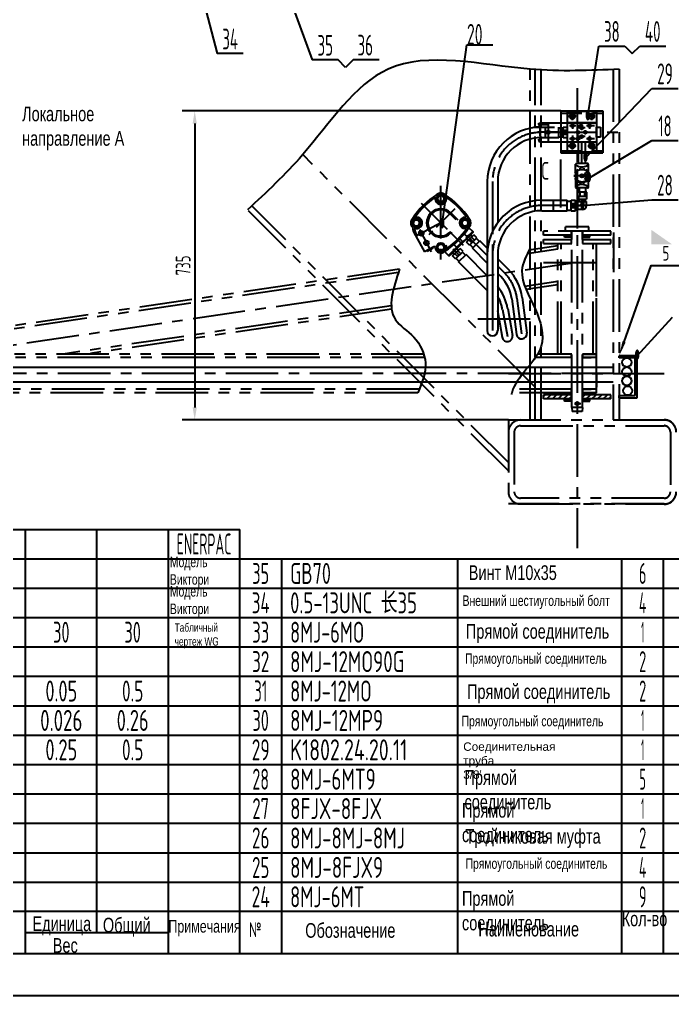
# Model space of a CAD drawing. Header units: millimetres. Extents: x 0 to 5940, y -62 to 4200.
# Drawn here: x 1715 to 3271, y 0 to 2324 of the extents above; entities that cross this region are included whole.
import ezdxf
from ezdxf.enums import TextEntityAlignment as Align

# ---------------------------------------------------------------- set-up
doc = ezdxf.new("R2010")
doc.units = ezdxf.units.MM
doc.header["$LTSCALE"] = 100
for name, pattern in [('F', [0.75, 0.5, -0.25]), ('G', [2, 1.25, -0.25, 0.25, -0.25]), ('K', [2.5, 1.25, -0.25, 0.25, -0.25, 0.25, -0.25])]:
    doc.linetypes.add(name, pattern=pattern)
for name, color, linetype in [('01', 7, 'Continuous'), ('02', 1, 'Continuous'), ('02C', 3, 'Continuous'), ('04', 2, 'F'), ('05', 4, 'G'), ('07', 6, 'K'), ('08', 1, 'Continuous'), ('11', 3, 'Continuous'), ('13', 3, 'Continuous'), ('THICK', 7, 'Continuous')]:
    doc.layers.add(name, color=color, linetype=linetype)
doc.styles.get("Standard").update_dxf_attribs({"font": 'isocp', "width": 0.707, "bigfont": 'intecad.shx'})

msp = doc.modelspace()

# ---------------------------------------------------------------- hatches: boundary and pattern name
at = {"layer": '02C'}
h = msp.add_hatch(color=7, dxfattribs=at)
h.paths.add_polyline_path([(3063.9, 1951.9), (3066.2, 1951.9, 0.173799), (3063.7, 1959.4), (3061.8, 1956, -0.114672)])
h.paths.add_polyline_path([(3066.2, 1951.9), (3063.9, 1951.9, -0.228828), (3062, 1943.2, 0.214365)])

# ---------------------------------------------------------------- linework, layer by layer
at = {"color": 7}
for p, q in [((3005.3, 2106.3), (3005.3, 2006.3)), ((3020.3, 2105.5), (3020.3, 2009.3)), ((3090.3, 2105.5), (3090.3, 2009.3)), ((3105.3, 2106.3), (3105.3, 2006.3)), ((2955.8, 2078.2), (2955.8, 2032.7)), ((2955.8, 2078.2), (3020.4, 2078.2)), ((3020.4, 2078.5), (3072.4, 2078.5)), ((3020.4, 2078), (3090.3, 2078)), ((3072.4, 2078.5), (3090.3, 2078.5)), ((3090.3, 2067.8), (3099.3, 2067.8)), ((3090.3, 2044.1), (3090.3, 2067.8)), ((3099.3, 2067.8), (3099.3, 2044.1)), ((2955.8, 2032.7), (3020.4, 2032.7)), ((3020.4, 2033), (3090.3, 2033)), ((3020.4, 2032.5), (3072.4, 2032.5)), ((3072.4, 2032.5), (3090.3, 2032.5)), ((3099.3, 2044.1), (3090.3, 2044.1)), ((2741, 1861.5), (2754.8, 1847.7)), ((2742.9, 1863.5), (2759.7, 1846.7)), ((2741, 1817.7), (2743.8, 1818.3)), ((2742.9, 1815.7), (2745.8, 1816.3)), ((2774.7, 1813.6), (2782, 1806.3)), ((2785.4, 1828.9), (2795.1, 1819.3)), ((2795.1, 1819.3), (2795.1, 1816.5)), ((2659.9, 1808.2), (2680, 1770.5)), ((2764.5, 1801.9), (2771.1, 1795.3)), ((2702.5, 1782.5), (2680, 1770.5)), ((2686.7, 1771.8), (2685.7, 1773.5)), ((2700.6, 1779.2), (2686.7, 1771.8)), ((2700.6, 1779.2), (2699.6, 1780.9)), ((2728, 1771.4), (2737.6, 1761.8)), ((2750.1, 1788.1), (2757, 1781.3)), ((2757, 1781.3), (2759.9, 1781.3)), ((2737.6, 1761.8), (2740.4, 1761.8))]:
    msp.add_line(p, q, dxfattribs=at)
at = {"color": 7, "ltscale": 0.5}
for p, q in [((2795.1, 1816.5), (2740.4, 1761.8)), ((2795.1, 1819.3), (2782, 1806.3)), ((2771.1, 1795.3), (2737.6, 1761.8))]:
    msp.add_line(p, q, dxfattribs=at)
at = {"color": 7}
for points in [[(2713, 1903.5), (2721.3, 1905.7), (2727.3, 1899.7), (2725.1, 1891.5), (2716.9, 1889.3), (2710.8, 1895.3)], [(2655.1, 1845.6), (2652.9, 1837.4), (2658.9, 1831.4), (2667.2, 1833.6), (2669.4, 1841.8), (2663.4, 1847.8)], [(2783, 1833.6), (2785.2, 1841.8), (2779.2, 1847.8), (2770.9, 1845.6), (2768.7, 1837.4), (2774.8, 1831.4)], [(2725.1, 1775.7), (2716.9, 1773.4), (2710.8, 1779.5), (2713, 1787.7), (2721.3, 1789.9), (2727.3, 1783.9)]]:
    msp.add_lwpolyline(points, close=True, dxfattribs=at)
for centre, radius in [((3032.3, 2093.5), 3.43), ((3078.3, 2093.5), 3.43), ((3033.1, 2071), 3.5), ((3033.1, 2071), 2.73), ((3052.8, 2071), 2.73), ((3073.6, 2071), 3.5), ((3073.6, 2071), 2.73), ((3032.3, 2023.5), 3.43), ((3033.1, 2040), 3.5), ((3033.1, 2040), 2.73), ((3045.8, 2040), 2.73), ((3073.6, 2040), 3.5), ((3073.6, 2040), 2.73), ((3078.3, 2023.5), 3.43), ((2719.1, 1897.5), 10.6), ((2719.1, 1897.5), 7.39), ((2661.1, 1839.6), 10.6), ((2661.1, 1839.6), 7.39), ((2777, 1839.6), 10.6), ((2777, 1839.6), 7.39), ((2672.6, 1814.9), 5.71), ((2672.6, 1814.9), 2.23), ((2684.8, 1792), 5.71), ((2684.8, 1792), 2.23), ((2719.1, 1781.7), 10.6), ((2719.1, 1781.7), 7.39)]:
    msp.add_circle(centre, radius, dxfattribs=at)
for centre, radius, start, end in [((2816, 1742.6), 196.1, 122.9441, 147.0559), ((2719.1, 1897.5), 13.6, 45, 135), ((2622.1, 1742.6), 196.1, 32.9441, 57.0559), ((2816, 1742.6), 193.1, 124.7722, 145.2278), ((2719.1, 1897.5), 13.6, 164.301, 15.699), ((2622.1, 1742.6), 193.1, 34.7722, 55.2278), ((2719.1, 1839.6), 33.8, 45, 315), ((2719.1, 1839.6), 31, 45, 315), ((2661.1, 1839.6), 13.6, 135, 225.0989), ((2661.1, 1839.6), 13.6, 242.5967, 105.699), ((2777, 1839.6), 13.6, 74.301, 285.699), ((2777, 1839.6), 13.6, 315, 45), ((2694.9, 1834.2), 43.5, 185.5781, 216.686), ((2694.9, 1834.2), 40.5, 189.4818, 216.686), ((2622.1, 1936.6), 196.1, 302.9441, 327.0559), ((2622.1, 1936.6), 193.1, 304.7722, 325.2278), ((2766.6, 1810.7), 16, 286.0723, 343.9277), ((2703.5, 1780.7), 2, 3.5878, 118), ((2719.1, 1781.7), 13.6, 183.5878, 21.0765)]:
    msp.add_arc(centre, radius, start, end, dxfattribs=at)
at = {"layer": '01', "color": 7}
for p, q in [((3005.3, 2106.3), (3105.3, 2106.3)), ((3020.3, 2105.5), (3090.3, 2105.5)), ((3032.3, 2096.9), (3029.3, 2095.2)), ((3029.3, 2095.2), (3029.3, 2091.7)), ((3029.3, 2091.7), (3032.3, 2090)), ((3035.2, 2095.2), (3032.3, 2096.9)), ((3032.3, 2090), (3035.2, 2091.7)), ((3035.2, 2091.7), (3035.2, 2095.2)), ((3078.3, 2096.9), (3075.3, 2095.2)), ((3075.3, 2095.2), (3075.3, 2091.7)), ((3075.3, 2091.7), (3078.3, 2090)), ((3081.2, 2095.2), (3078.3, 2096.9)), ((3078.3, 2090), (3081.2, 2091.7)), ((3081.2, 2091.7), (3081.2, 2095.2)), ((2952.8, 2074.4), (2952.8, 2077.2)), ((2952.8, 2077.2), (2955.8, 2077.2)), ((2952.8, 2074.4), (2952.8, 2071.7)), ((2952.8, 2071.7), (2955.8, 2071.7)), ((2952.8, 2036.6), (2952.8, 2039.3)), ((2952.8, 2039.3), (2955.8, 2039.3)), ((2952.8, 2036.6), (2952.8, 2033.8)), ((2952.8, 2033.8), (2955.8, 2033.8)), ((3032.3, 2026.9), (3029.3, 2025.2)), ((3029.3, 2025.2), (3029.3, 2021.7)), ((3035.2, 2025.2), (3032.3, 2026.9)), ((3035.2, 2021.7), (3035.2, 2025.2)), ((3078.3, 2026.9), (3075.3, 2025.2)), ((3075.3, 2025.2), (3075.3, 2021.7)), ((3081.2, 2025.2), (3078.3, 2026.9)), ((3081.2, 2021.7), (3081.2, 2025.2)), ((3005.3, 2006.3), (3105.3, 2006.3)), ((3020.3, 2009.3), (3090.3, 2009.3)), ((3029.3, 2021.7), (3032.3, 2020)), ((3032.3, 2020), (3035.2, 2021.7)), ((3075.3, 2021.7), (3078.3, 2020)), ((3078.3, 2020), (3081.2, 2021.7)), ((3040.3, 1960.7), (3040.3, 1979.6)), ((3068.8, 1981.1), (3041.8, 1981.1)), ((3070.3, 1979.6), (3070.3, 1960.7)), ((3038, 1949.8), (3038, 1954)), ((3038, 1954), (3040.5, 1954)), ((3038.8, 1957.6), (3040.7, 1961.3)), ((3041.1, 1956.5), (3038.8, 1957.6)), ((3040.7, 1961.3), (3042.9, 1960.2)), ((3042.9, 1964.2), (3046.2, 1966.8)), ((3044.5, 1962.2), (3042.9, 1964.2)), ((3046.2, 1966.8), (3047.8, 1964.8)), ((3049.5, 1968.3), (3053.6, 1969.3)), ((3050.1, 1965.8), (3049.5, 1968.3)), ((3053.6, 1969.3), (3054.2, 1966.8)), ((3056.7, 1966.7), (3057.2, 1969.2)), ((3057.2, 1969.2), (3061.3, 1968.3)), ((3061.3, 1968.3), (3060.8, 1965.8)), ((3063.7, 1959.4), (3061.8, 1956)), ((3063, 1964.7), (3064.6, 1966.7)), ((3064.6, 1966.7), (3067.9, 1964.1)), ((3067.9, 1964.1), (3066.3, 1962.1)), ((3067.8, 1960.1), (3070.1, 1961.2)), ((3071.9, 1957.4), (3069.6, 1956.3)), ((3070.1, 1961.2), (3071.9, 1957.4)), ((3070.1, 1953.9), (3072.7, 1953.9)), ((3072.7, 1953.9), (3072.7, 1949.7)), ((2829.7, 1938), (2829.7, 1583.1)), ((2854.7, 1938), (2854.7, 1840.2)), ((3040.5, 1949.8), (3038, 1949.8)), ((3038.8, 1946.3), (3041.1, 1947.4)), ((3040.6, 1942.5), (3038.8, 1946.3)), ((3040.3, 1943), (3040.3, 1924.4)), ((3042.9, 1943.6), (3040.6, 1942.5)), ((3042.8, 1939.7), (3044.4, 1941.6)), ((3046.1, 1937), (3042.8, 1939.7)), ((3047.7, 1939), (3046.1, 1937)), ((3049.4, 1935.4), (3049.9, 1937.9)), ((3053.5, 1934.5), (3049.4, 1935.4)), ((3054, 1937), (3053.5, 1934.5)), ((3057.1, 1934.5), (3056.5, 1936.9)), ((3061.2, 1935.4), (3057.1, 1934.5)), ((3060.6, 1937.9), (3061.2, 1935.4)), ((3064.5, 1936.9), (3062.9, 1938.9)), ((3067.7, 1939.6), (3064.5, 1936.9)), ((3066.2, 1941.6), (3067.7, 1939.6)), ((3070, 1942.4), (3067.7, 1943.5)), ((3069.6, 1947.3), (3071.8, 1946.2)), ((3071.8, 1946.2), (3070, 1942.4)), ((3072.7, 1949.7), (3070.1, 1949.7)), ((3070.3, 1943), (3070.3, 1924.4)), ((3068.8, 1922.9), (3041.8, 1922.9)), ((3048.6, 1922.9), (3048.6, 1912.9)), ((3063.5, 1922.9), (3063.5, 1912.9)), ((2959.7, 1893.6), (3019.9, 1893.6)), ((2987.9, 1868.6), (2987.9, 1893.6)), ((3019.9, 1891.8), (3029.9, 1891.8)), ((3029.9, 1893.6), (3039.9, 1893.6)), ((3029.9, 1885.8), (3039.9, 1885.8)), ((3045.4, 1888.1), (3039.9, 1888.1)), ((3045.4, 1888.1), (3039.9, 1888.1)), ((3045.4, 1871.4), (3045.4, 1890.7)), ((3045.4, 1890.7), (3066, 1890.7)), ((3047.3, 1902.9), (3047.3, 1896.3)), ((3047.3, 1896.3), (3066, 1896.3)), ((3049.6, 1890.7), (3049.6, 1896.3)), ((3063.2, 1890.7), (3063.2, 1896.3)), ((3066, 1902.9), (3066, 1896.3)), ((3066, 1881.1), (3066, 1890.7)), ((2959.7, 1868.6), (3019.9, 1868.6)), ((3019.9, 1870.4), (3029.9, 1870.4)), ((3029.9, 1876.4), (3039.9, 1876.4)), ((3029.9, 1868.6), (3039.9, 1868.6)), ((3045.4, 1874.1), (3039.9, 1874.1)), ((3045.4, 1874.1), (3039.9, 1874.1)), ((3056.4, 1871.4), (3045.4, 1871.4)), ((2778.2, 1799.6), (2791.8, 1813.2)), ((2780, 1801.4), (2783.9, 1797.5)), ((2780, 1801.4), (2783.9, 1797.5)), ((2787.1, 1786.6), (2780, 1793.6)), ((2792.6, 1792.1), (2785.5, 1799.2)), ((2789.9, 1811.3), (2793.8, 1807.4)), ((2789.9, 1811.3), (2793.8, 1807.4)), ((2799.3, 1798.7), (2792.2, 1805.8)), ((2804.8, 1804.3), (2797.7, 1811.3)), ((2810.6, 1795.9), (2803.5, 1803)), ((2829.7, 1779.4), (2811.8, 1797.2)), ((2747.3, 1768.7), (2751.2, 1764.8)), ((2747.3, 1768.7), (2751.2, 1764.8)), ((2759.9, 1759.4), (2752.8, 1766.4)), ((2757.2, 1778.6), (2761.1, 1774.7)), ((2757.2, 1778.6), (2761.1, 1774.7)), ((2766.5, 1766), (2759.5, 1773.1)), ((2772.1, 1771.5), (2765, 1778.6)), ((2777.9, 1763.2), (2770.8, 1770.3)), ((2795.4, 1780.8), (2788.4, 1787.9)), ((2829.7, 1744), (2794.2, 1779.5)), ((2754.4, 1753.9), (2747.3, 1760.9)), ((2762.7, 1748.1), (2755.7, 1755.1)), ((2828.1, 1680.1), (2761.5, 1746.8)), ((2829.7, 1713.9), (2779.1, 1764.5)), ((2829.7, 1763.6), (2829.7, 1583.1)), ((2854.7, 1763.6), (2854.7, 1583.1)), ((2879.5, 1729.6), (2854.7, 1754.4)), ((2861.8, 1711.9), (2854.7, 1719)), ((3187, 1523.5), (3144, 1523.5)), ((3144, 1518.5), (3144, 1523.5)), ((3182, 1518.5), (3144, 1518.5)), ((3182, 1428.5), (3182, 1518.5)), ((3187, 1423.5), (3187, 1523.5)), ((576.9, 1496), (3130, 1496)), ((582.2, 1461.6), (3130, 1461.6)), ((3144, 1428.5), (3182, 1428.5)), ((3144, 1423.5), (3144, 1428.5)), ((3144, 1423.5), (3187, 1423.5)), ((1450, 1110), (1730, 1110)), ((1730, 1040), (1730, 1110)), ((1730, 1110), (1900, 1110)), ((1900, 1040), (1900, 1110)), ((1900, 1110), (2070, 1110)), ((2070, 1040), (2070, 1110)), ((2070, 1110), (2240, 1110)), ((2240, 1040), (2240, 1110)), ((1730, 970), (1730, 1040)), ((1900, 970), (1900, 1040)), ((2070, 970), (2070, 1040)), ((2240, 970), (2240, 1040)), ((2240, 970), (2240, 1040)), ((2240, 1040), (2340, 1040)), ((2340, 970), (2340, 1040)), ((2340, 1040), (2760, 1040)), ((2760, 970), (2760, 1040)), ((2760, 1040), (3150, 1040)), ((3150, 970), (3150, 1040)), ((3150, 1040), (3250, 1040)), ((3250, 970), (3250, 1040)), ((3250, 1040), (3530, 1040)), ((1730, 900), (1730, 970)), ((1900, 900), (1900, 970)), ((2070, 900), (2070, 970)), ((2240, 900), (2240, 970)), ((2240, 900), (2240, 970)), ((2340, 900), (2340, 970)), ((2760, 900), (2760, 970)), ((3150, 900), (3150, 970)), ((3250, 900), (3250, 970)), ((1730, 830), (1730, 900)), ((1900, 830), (1900, 900)), ((2070, 830), (2070, 900)), ((2240, 830), (2240, 900)), ((2240, 830), (2240, 900)), ((2340, 830), (2340, 900)), ((2760, 830), (2760, 900)), ((3150, 830), (3150, 900)), ((3250, 830), (3250, 900)), ((1730, 760), (1730, 830)), ((1900, 760), (1900, 830)), ((2070, 760), (2070, 830)), ((2240, 760), (2240, 830)), ((2240, 760), (2240, 830)), ((2340, 760), (2340, 830)), ((2760, 760), (2760, 830)), ((3150, 760), (3150, 830)), ((3250, 760), (3250, 830)), ((1730, 690), (1730, 760)), ((1900, 690), (1900, 760)), ((2070, 690), (2070, 760)), ((2240, 690), (2240, 760)), ((2240, 690), (2240, 760)), ((2340, 690), (2340, 760)), ((2760, 690), (2760, 760)), ((3150, 690), (3150, 760)), ((3250, 690), (3250, 760)), ((1730, 620), (1730, 690)), ((1900, 620), (1900, 690)), ((2070, 620), (2070, 690)), ((2240, 620), (2240, 690)), ((2240, 620), (2240, 690)), ((2340, 620), (2340, 690)), ((2760, 620), (2760, 690)), ((3150, 620), (3150, 690)), ((3250, 620), (3250, 690)), ((1730, 550), (1730, 620)), ((1900, 550), (1900, 620)), ((2070, 550), (2070, 620)), ((2240, 550), (2240, 620)), ((2240, 550), (2240, 620)), ((2340, 550), (2340, 620)), ((2760, 550), (2760, 620)), ((3150, 550), (3150, 620)), ((3250, 550), (3250, 620)), ((1730, 480), (1730, 550)), ((1900, 480), (1900, 550)), ((2070, 480), (2070, 550)), ((2240, 480), (2240, 550)), ((2240, 480), (2240, 550)), ((2340, 480), (2340, 550)), ((2760, 480), (2760, 550)), ((3150, 480), (3150, 550)), ((3250, 480), (3250, 550)), ((1730, 410), (1730, 480)), ((1900, 410), (1900, 480)), ((2070, 410), (2070, 480)), ((2240, 410), (2240, 480)), ((2240, 410), (2240, 480)), ((2340, 410), (2340, 480)), ((2760, 410), (2760, 480)), ((3150, 410), (3150, 480)), ((3250, 410), (3250, 480)), ((1730, 340), (1730, 410)), ((1900, 340), (1900, 410)), ((2070, 340), (2070, 410)), ((2240, 340), (2240, 410)), ((2240, 340), (2240, 410)), ((2340, 340), (2340, 410)), ((2760, 340), (2760, 410)), ((3150, 340), (3150, 410)), ((3250, 340), (3250, 410)), ((1730, 270), (1730, 340)), ((1900, 270), (1900, 340)), ((2070, 270), (2070, 340)), ((2240, 270), (2240, 340)), ((2240, 270), (2240, 340)), ((2340, 270), (2340, 340)), ((2760, 270), (2760, 340)), ((3150, 270), (3150, 340)), ((3250, 270), (3250, 340)), ((1730, 200), (1730, 270)), ((1900, 200), (1900, 270)), ((2070, 200), (2070, 270)), ((2240, 200), (2240, 270)), ((2240, 200), (2240, 270)), ((2340, 200), (2340, 270)), ((2760, 200), (2760, 270)), ((3150, 200), (3150, 270)), ((3250, 200), (3250, 270)), ((1730, 100), (1730, 200)), ((1900, 150), (1900, 200)), ((2070, 100), (2070, 200)), ((2240, 100), (2240, 200)), ((2240, 100), (2240, 200)), ((2340, 100), (2340, 200)), ((2760, 100), (2760, 200)), ((3150, 100), (3150, 200)), ((3250, 100), (3250, 200))]:
    msp.add_line(p, q, dxfattribs=at)
at = {"layer": '01', "color": 7, "linetype": 'Continuous'}
for p, q in [((2955.8, 2047.1), (2955.8, 2072.1)), ((3046.8, 1981.1), (3046.8, 2032.5)), ((3063.8, 1981.1), (3063.8, 2032.5)), ((3045.4, 1902.9), (3045.4, 1912.9)), ((3067.3, 1912.9), (3045.4, 1912.9)), ((3050.9, 1902.9), (3050.9, 1912.9)), ((3061.9, 1902.9), (3061.9, 1912.9)), ((3067.3, 1902.9), (3067.3, 1912.9)), ((3019.9, 1868.6), (3019.9, 1893.6)), ((3029.9, 1868.6), (3029.9, 1893.6)), ((3039.9, 1868.6), (3039.9, 1893.6)), ((3067.3, 1902.9), (3045.4, 1902.9)), ((2780, 1793.6), (2797.7, 1811.3)), ((2787.1, 1786.6), (2804.8, 1804.3)), ((2794.2, 1779.5), (2811.8, 1797.2)), ((2747.3, 1760.9), (2765, 1778.6)), ((2754.4, 1753.9), (2772.1, 1771.5)), ((2761.5, 1746.8), (2779.1, 1764.5)), ((2888.1, 1658.6), (2899.2, 1574.2)), ((2912.9, 1661.8), (2924, 1577.4)), ((2853.8, 1631.1), (2865.3, 1567.3)), ((2878.4, 1635.6), (2889.9, 1571.7)), ((3090, 1481.4), (3090, 1514.4)), ((3090, 1481.4), (3090, 1448.4))]:
    msp.add_line(p, q, dxfattribs=at)
at = {"layer": '01', "color": 7}
msp.add_lwpolyline([(250, 100), (5840, 100)], dxfattribs=at)
for centre, radius in [((3032.3, 2093.5), 6.5), ((3078.3, 2093.5), 6.5), ((3032.3, 2023.5), 6.5), ((3078.3, 2023.5), 6.5), ((3055.3, 1951.9), 15), ((3055.3, 1951.7), 4.2), ((3162.3, 1507.5), 11), ((3162.3, 1485.6), 11), ((3162.3, 1463.6), 11), ((3164.3, 1440.3), 11)]:
    msp.add_circle(centre, radius, dxfattribs=at)
at = {"layer": '01', "color": 7, "linetype": 'Continuous'}
msp.add_circle((2974.8, 2055.5), 4, dxfattribs=at)
at = {"layer": '01', "color": 7}
for centre, radius, start, end in [((2959.7, 1938), 130, 90, 180), ((2959.7, 1938), 105, 90, 180), ((3041.8, 1979.6), 1.5, 90, 180), ((3055.3, 1999.3), 26.3, 235.2716, 245.8968), ((3055.3, 1999.3), 26.3, 245.8968, 304.7284), ((3068.8, 1979.6), 1.5, 0, 90), ((3053.9, 1949.5), 10.3, 321.6958, 39.4184), ((3054.4, 1952.2), 11.8, 310.0481, 37.8823), ((3055.3, 1904.7), 26.3, 64.6913, 124.7284), ((3041.8, 1924.4), 1.5, 180, 270), ((3055.3, 1904.7), 26.3, 55.2716, 64.6913), ((3068.8, 1924.4), 1.5, 270, 0), ((2959.7, 1763.6), 130, 90, 180), ((2959.7, 1763.6), 105, 90, 180), ((3056.4, 1881.1), 9.62, 270, 0), ((2842.2, 1583.1), 12.5, 180, 0), ((2877.6, 1569.5), 12.5, 190.2315, 10.2315), ((2911.6, 1575.8), 12.5, 187.5087, 7.5087)]:
    msp.add_arc(centre, radius, start, end, dxfattribs=at)
at = {"layer": '01', "color": 7, "linetype": 'Continuous'}
for centre, radius, start, end in [((2796.4, 1646.5), 117.5, 7.5087, 45), ((2796.4, 1646.5), 92.5, 7.5087, 45), ((2762.7, 1614.7), 92.5, 43.6469, 45), ((2762.7, 1614.7), 117.5, 10.2315, 38.5178)]:
    msp.add_arc(centre, radius, start, end, dxfattribs=at)
at = {"layer": '01', "color": 7}
msp.add_point((2240, 100), dxfattribs=at)
msp.add_solid([(3220.3, 1823.4), (3270.3, 1788.4), (3220.3, 1738.4), (3220.3, 1788.4)], dxfattribs=at)
at = {"layer": '02', "color": 7}
for p, q in [((2165.8, 2903.6), (2412.7, 2227.8)), ((2039, 2809.9), (2186.2, 2242.8)), ((2722.3, 1836.4), (2781.3, 2264)), ((2781.3, 2264), (2843.3, 2264)), ((3069.3, 2093.5), (3095.6, 2260.8)), ((3095.6, 2260.8), (3157.6, 2260.8)), ((3157.6, 2260.8), (3175.3, 2243.1)), ((3175.3, 2243.1), (3192.9, 2260.8)), ((3192.9, 2260.8), (3254.9, 2260.8)), ((2248.2, 2242.8), (2186.2, 2242.8)), ((2474.7, 2227.8), (2412.7, 2227.8)), ((2492.4, 2210.1), (2474.7, 2227.8)), ((2510.1, 2227.8), (2492.4, 2210.1)), ((2572.1, 2227.8), (2510.1, 2227.8)), ((3063.8, 1994.6), (3222.2, 2160)), ((3222.2, 2160), (3284.2, 2160)), ((3071.8, 1946.2), (3222.2, 2035.9)), ((3222.2, 2035.9), (3284.2, 2035.9)), ((3005.3, 1876.3), (3005.3, 1990.3)), ((3005.3, 1954.3), (3005.3, 1990.3)), ((3039.9, 1887.1), (3045.4, 1887.1)), ((3056.4, 1881.1), (3222.2, 1894.8)), ((3222.2, 1894.8), (3284.2, 1894.8)), ((3039.9, 1875.1), (3045.4, 1875.1)), ((2784.6, 1798.2), (2780.7, 1802.1)), ((2793.1, 1806.7), (2789.2, 1810.6)), ((2751.9, 1765.5), (2748, 1769.4)), ((2760.4, 1774), (2756.5, 1777.9)), ((3187, 1523.5), (3271, 1615)), ((1450, 1040), (1730, 1040)), ((1730, 1040), (1900, 1040)), ((1900, 1040), (2070, 1040)), ((2070, 1040), (2240, 1040)), ((1450, 970), (1730, 970)), ((1730, 970), (1900, 970)), ((1900, 970), (2070, 970)), ((2070, 970), (2240, 970)), ((2240, 970), (2340, 970)), ((2340, 970), (2760, 970)), ((2760, 970), (3150, 970)), ((3150, 970), (3250, 970)), ((3250, 970), (3530, 970)), ((1450, 900), (1730, 900)), ((1730, 900), (1900, 900)), ((1900, 900), (2070, 900)), ((2070, 900), (2240, 900)), ((2240, 900), (2340, 900)), ((2340, 900), (2760, 900)), ((2760, 900), (3150, 900)), ((3150, 900), (3250, 900)), ((3250, 900), (3530, 900)), ((1450, 830), (1730, 830)), ((1730, 830), (1900, 830)), ((1900, 830), (2070, 830)), ((2070, 830), (2240, 830)), ((2240, 830), (2340, 830)), ((2340, 830), (2760, 830)), ((2760, 830), (3150, 830)), ((3150, 830), (3250, 830)), ((3250, 830), (3530, 830)), ((1450, 760), (1730, 760)), ((1730, 760), (1900, 760)), ((1900, 760), (2070, 760)), ((2070, 760), (2240, 760)), ((2240, 760), (2340, 760)), ((2340, 760), (2760, 760)), ((2760, 760), (3150, 760)), ((3150, 760), (3250, 760)), ((3250, 760), (3530, 760)), ((1450, 690), (1730, 690)), ((1730, 690), (1900, 690)), ((1900, 690), (2070, 690)), ((2070, 690), (2240, 690)), ((2240, 690), (2340, 690)), ((2340, 690), (2760, 690)), ((2760, 690), (3150, 690)), ((3150, 690), (3250, 690)), ((3250, 690), (3530, 690)), ((1450, 620), (1730, 620)), ((1730, 620), (1900, 620)), ((1900, 620), (2070, 620)), ((2070, 620), (2240, 620)), ((2240, 620), (2340, 620)), ((2340, 620), (2760, 620)), ((2760, 620), (3150, 620)), ((3150, 620), (3250, 620)), ((3250, 620), (3530, 620)), ((1450, 550), (1730, 550)), ((1730, 550), (1900, 550)), ((1900, 550), (2070, 550)), ((2070, 550), (2240, 550)), ((2240, 550), (2340, 550)), ((2340, 550), (2760, 550)), ((2760, 550), (3150, 550)), ((3150, 550), (3250, 550)), ((3250, 550), (3530, 550)), ((1450, 480), (1730, 480)), ((1730, 480), (1900, 480)), ((1900, 480), (2070, 480)), ((2070, 480), (2240, 480)), ((2240, 480), (2340, 480)), ((2340, 480), (2760, 480)), ((2760, 480), (3150, 480)), ((3150, 480), (3250, 480)), ((3250, 480), (3530, 480)), ((1450, 410), (1730, 410)), ((1730, 410), (1900, 410)), ((1900, 410), (2070, 410)), ((2070, 410), (2240, 410)), ((2240, 410), (2340, 410)), ((2340, 410), (2760, 410)), ((2760, 410), (3150, 410)), ((3150, 410), (3250, 410)), ((3250, 410), (3530, 410)), ((1450, 340), (1730, 340)), ((1730, 340), (1900, 340)), ((1900, 340), (2070, 340)), ((2070, 340), (2240, 340)), ((2240, 340), (2340, 340)), ((2340, 340), (2760, 340)), ((2760, 340), (3150, 340)), ((3150, 340), (3250, 340)), ((3250, 340), (3530, 340)), ((1450, 270), (1730, 270)), ((1730, 270), (1900, 270)), ((1900, 270), (2070, 270)), ((2070, 270), (2240, 270)), ((2240, 270), (2340, 270)), ((2340, 270), (2760, 270)), ((2760, 270), (3150, 270)), ((3150, 270), (3250, 270)), ((3250, 270), (3530, 270))]:
    msp.add_line(p, q, dxfattribs=at)
for points in [[(3155.7, 1556.5), (3220.3, 1738.4), (3395.3, 1738.4)], [(0, 0), (5940, 0)]]:
    msp.add_lwpolyline(points, dxfattribs=at)
msp.add_lwpolyline([(3144, 1523.5, 0, 8, 0), (3155.7, 1556.5, 8, 8, 0)], format="xyseb", dxfattribs=at)
for points in [[(3144, 2205.7), (2932, 2205.7), (2593.3, 2205.7), (2390, 2002.4), (2258.5, 1870.9)], [(2932, 1780.7), (2912.4, 1726.1), (2944, 1634.9), (2958, 1545.9), (2891, 1443.4), (2887, 1431.4)], [(2620.7, 1729.8), (2611.1, 1609.2), (2654.7, 1567.6), (2682.4, 1506.3), (2664.6, 1435.4)]]:
    msp.add_spline(points, degree=3, dxfattribs=at)
at = {"layer": '04', "color": 7, "linetype": 'F'}
for p, q in [((3005.3, 2101.3), (3105.3, 2101.3)), ((2940.2, 2068), (3000.4, 2068)), ((3000.4, 2055.5), (2940.2, 2055.5)), ((2968.4, 2043), (2968.4, 2068)), ((3000.4, 2043), (3000.4, 2068)), ((3000.4, 2066.2), (3010.4, 2066.2)), ((3010.4, 2068), (3020.4, 2068)), ((3010.4, 2043), (3010.4, 2068)), ((3010.4, 2060.2), (3020.4, 2060.2)), ((3010.4, 2050.8), (3020.4, 2050.8)), ((2959.7, 2043), (3000.4, 2043)), ((3000.4, 2044.8), (3010.4, 2044.8)), ((3010.4, 2043), (3020.4, 2043)), ((3005.3, 2011.3), (3105.3, 2011.3))]:
    msp.add_line(p, q, dxfattribs=at)
at = {"layer": '04', "color": 7}
for centre in [(3054.6, 2065.8), (3045.8, 2055.5), (3054.6, 2045.2), (3063.3, 2055.5)]:
    msp.add_circle(centre, 3.5, dxfattribs=at)
at = {"layer": '05', "color": 7, "linetype": 'G'}
for p, q in [((3044, 2160.2), (3044, 1064.9)), ((2965.5, 2055.5), (3152.8, 2055.5)), ((3055.3, 1981.1), (3055.3, 2032.5)), ((2842.2, 1938), (2842.2, 1583.1)), ((3029.4, 1881.1), (3050.4, 1881.1)), ((3067.3, 1881.1), (3045.4, 1881.1)), ((2719.1, 1839.6), (2658.8, 1807.6)), ((2668, 1823.6), (2696.2, 1770.5)), ((2829.7, 1761.7), (2781.4, 1809.9)), ((2763.6, 1762.3), (2748.7, 1777.2)), ((2842.2, 1763.6), (2842.2, 1583.1)), ((2870.6, 1720.7), (2854.7, 1736.7)), ((3132, 1481.4), (489.1, 1481.4))]:
    msp.add_line(p, q, dxfattribs=at)
at = {"layer": '05', "color": 7}
for p, q in [((3023.3, 2093.5), (3040.4, 2093.5)), ((3032.3, 2102), (3032.3, 2084.5)), ((3069.3, 2093.5), (3086.4, 2093.5)), ((3078.3, 2102), (3078.3, 2084.5)), ((2951.7, 2074.4), (2974.6, 2074.4)), ((2974.8, 2078.5), (2974.8, 2032.7)), ((3040.6, 2071), (3025.6, 2071)), ((3033.1, 2078.5), (3033.1, 2063.5)), ((3058.2, 2071), (3047.5, 2071)), ((3052.8, 2076.4), (3052.8, 2065.6)), ((3085.1, 2071), (3066.1, 2071)), ((3073.6, 2078.5), (3073.6, 2063.5)), ((3033.1, 2047.5), (3033.1, 2032.5)), ((3063.3, 2065.8), (3045.8, 2065.8)), ((3045.8, 2046.2), (3045.8, 2033.7)), ((3063.3, 2045.2), (3045.8, 2045.2)), ((3073.6, 2047.4), (3073.6, 2032.5)), ((3023.3, 2023.5), (3040.4, 2023.5)), ((3040.6, 2040), (3025.6, 2040)), ((3032.3, 2032), (3032.3, 2014.5)), ((3052.1, 2040), (3039.6, 2040)), ((3085.1, 2040), (3066.1, 2040)), ((3069.3, 2023.5), (3086.4, 2023.5)), ((3078.3, 2032), (3078.3, 2014.5)), ((3075.6, 1951.9), (3035.9, 1951.9)), ((3044, 1910.2), (3044, 1826)), ((3019.9, 1881.1), (2959.7, 1881.1)), ((3130.3, 1816.7), (3130.3, 1722.4)), ((3044, 1745.4), (1244, 1481.4)), ((2900.5, 1660.2), (2911.6, 1575.8)), ((2866.1, 1633.3), (2877.6, 1569.5))]:
    msp.add_line(p, q, dxfattribs=at)
at = {"layer": '05', "color": 7, "linetype": 'G', "ltscale": 0.5}
for p, q in [((2672.2, 1886.4), (2772.3, 1786.4)), ((2752.6, 1873.1), (2689.6, 1810.2))]:
    msp.add_line(p, q, dxfattribs=at)
at = {"layer": '05', "color": 7, "linetype": 'G'}
for centre in [(2959.7, 1938), (2959.7, 1763.6)]:
    msp.add_arc(centre, 117.5, 90, 180, dxfattribs=at)
at = {"layer": '05', "color": 7}
for centre, start, end in [((2796.4, 1646.5), 7.5087, 45), ((2762.7, 1614.7), 10.2315, 28.8888)]:
    msp.add_arc(centre, 105, start, end, dxfattribs=at)
at = {"layer": '07', "color": 7, "linetype": 'K'}
for p, q in [((2932, 1480.3), (2932, 2205.7)), ((2944, 1370.4), (2944, 2204.7)), ((2958, 1370.4), (2958, 2203.9)), ((3130, 2205.1), (3130, 1370.4)), ((3144, 2205.7), (3144, 1370.4)), ((2944, 1448.5), (2390, 2002.4)), ((2718.6, 1927.9), (2718.6, 1750.3)), ((2880, 1249.4), (2258.5, 1870.9)), ((2880, 1269.2), (2268.8, 1880.4)), ((3124, 1820.4), (2964, 1820.4)), ((2964, 1810.4), (2964, 1820.4)), ((3072, 1830.4), (3016, 1830.4)), ((3016, 1820.4), (3016, 1830.4)), ((3030.5, 1805.4), (3030.5, 1820.4)), ((3031.5, 1400.4), (3031.5, 1820.4)), ((3056.5, 1400.4), (3056.5, 1820.4)), ((3057.5, 1805.4), (3057.5, 1820.4)), ((3072, 1820.4), (3072, 1830.4)), ((3124, 1810.4), (3124, 1820.4)), ((3031.5, 1810.4), (2964, 1810.4)), ((2964, 1800.4), (3031.5, 1800.4)), ((2964, 1790.4), (2964, 1800.4)), ((2964, 1790.4), (3031.5, 1790.4)), ((2998, 1527.4), (2998, 1790.4)), ((2998, 1527.4), (2998, 1790.4)), ((3006, 1527.4), (3006, 1790.4)), ((3006, 1527.4), (3006, 1790.4)), ((3031.5, 1810.4), (3014, 1810.4)), ((3014, 1805.4), (3014, 1810.4)), ((3031.5, 1805.4), (3014, 1805.4)), ((3030.5, 1790.4), (3030.5, 1800.4)), ((3124, 1810.4), (3056.5, 1810.4)), ((3074, 1810.4), (3056.5, 1810.4)), ((3056.5, 1810.4), (3074, 1810.4)), ((3074, 1805.4), (3056.5, 1805.4)), ((3056.5, 1805.4), (3074, 1805.4)), ((3056.5, 1800.4), (3124, 1800.4)), ((3056.5, 1790.4), (3124, 1790.4)), ((3057.5, 1790.4), (3057.5, 1800.4)), ((3074, 1805.4), (3074, 1810.4)), ((3082, 1527.4), (3082, 1790.4)), ((3082, 1527.4), (3082, 1790.4)), ((3090, 1435.4), (3090, 1790.4)), ((3090, 1514.4), (3090, 1790.4)), ((3124, 1790.4), (3124, 1800.4)), ((2998, 1777), (2925, 1766.3)), ((2998, 1785.1), (2929.2, 1775)), ((2964, 1745.4), (3111.6, 1745.4)), ((2620.7, 1729.8), (1294.6, 1535.3)), ((2617.9, 1721.3), (1295.8, 1527.4)), ((2998, 1700.2), (2919.1, 1688.6)), ((2998, 1692.1), (2922.2, 1681)), ((2601.2, 1642), (1819.5, 1527.4)), ((2601.9, 1634), (1874.6, 1527.4)), ((2932, 1610.5), (2782, 1610.5)), ((2678.5, 1527.4), (544, 1527.4)), ((2680.6, 1519.4), (544, 1519.4)), ((3031.5, 1519.4), (2944.9, 1519.4)), ((3031.5, 1527.4), (2949.9, 1527.4)), ((3031.5, 1527.4), (2998, 1527.4)), ((3031.5, 1519.4), (3011, 1519.4)), ((3030.5, 1519.4), (3030.5, 1527.4)), ((3090, 1527.4), (3056.5, 1527.4)), ((3056.5, 1527.4), (3090, 1527.4)), ((3090, 1519.4), (3056.5, 1519.4)), ((3056.5, 1519.4), (3077, 1519.4)), ((3057.5, 1519.4), (3057.5, 1527.4)), ((2880, 1481.4), (3251, 1481.4)), ((2932, 1370.4), (2932, 1480.3)), ((2667.8, 1443.4), (544, 1443.4)), ((3031.5, 1443.4), (2891, 1443.4)), ((3031.5, 1443.4), (3011, 1443.4)), ((3030.5, 1415.4), (3030.5, 1443.4)), ((3090, 1443.4), (3056.5, 1443.4)), ((3056.5, 1443.4), (3077, 1443.4)), ((3057.5, 1415.4), (3057.5, 1443.4)), ((2664.6, 1435.4), (544, 1435.4)), ((3031.5, 1435.4), (2888.3, 1435.4)), ((3031.5, 1430.4), (2964, 1430.4)), ((2964, 1420.4), (2964, 1430.4)), ((2964, 1426.5), (2967.8, 1430.4)), ((3031.5, 1420.4), (2964, 1420.4)), ((2971.3, 1420.4), (2981.3, 1430.4)), ((2984.8, 1420.4), (2994.8, 1430.4)), ((2998.3, 1420.4), (3008.3, 1430.4)), ((3031.5, 1435.4), (3011, 1435.4)), ((3011.7, 1420.4), (3021.7, 1430.4)), ((3031.5, 1435.4), (3014, 1435.4)), ((3014, 1430.4), (3014, 1435.4)), ((3017.8, 1430.4), (3014, 1434.2)), ((3014, 1415.4), (3014, 1420.4)), ((3019.4, 1415.4), (3014.4, 1420.4)), ((3022.3, 1430.4), (3017.3, 1435.4)), ((3023.9, 1415.4), (3018.9, 1420.4)), ((3026.8, 1430.4), (3021.8, 1435.4)), ((3028.3, 1415.4), (3023.3, 1420.4)), ((3025.2, 1420.4), (3030.5, 1425.7)), ((3030.5, 1431.1), (3026.3, 1435.4)), ((3030.5, 1417.7), (3027.8, 1420.4)), ((3090, 1435.4), (3056.5, 1435.4)), ((3074, 1435.4), (3056.5, 1435.4)), ((3056.5, 1435.4), (3077, 1435.4)), ((3124, 1430.4), (3056.5, 1430.4)), ((3124, 1420.4), (3056.5, 1420.4)), ((3058.2, 1430.4), (3057.5, 1431.1)), ((3057.5, 1425.7), (3062.1, 1430.4)), ((3062.7, 1430.4), (3057.7, 1435.4)), ((3064.3, 1415.4), (3059.3, 1420.4)), ((3067.2, 1430.4), (3062.2, 1435.4)), ((3068.8, 1415.4), (3063.8, 1420.4)), ((3065.6, 1420.4), (3075.6, 1430.4)), ((3071.7, 1430.4), (3066.7, 1435.4)), ((3073.2, 1415.4), (3068.2, 1420.4)), ((3074, 1432.6), (3071.2, 1435.4)), ((3074, 1419.1), (3072.7, 1420.4)), ((3074, 1430.4), (3074, 1435.4)), ((3074, 1415.4), (3074, 1420.4)), ((3079.1, 1420.4), (3089.1, 1430.4)), ((3092.5, 1420.4), (3102.5, 1430.4)), ((3106, 1420.4), (3116, 1430.4)), ((3119.5, 1420.4), (3124, 1424.9)), ((3124, 1420.4), (3124, 1430.4)), ((3014.9, 1415.4), (3014, 1416.2)), ((3031.5, 1415.4), (3014, 1415.4)), ((3056.5, 1400.4), (3031.5, 1400.4)), ((3031.5, 1400.4), (3032.4, 1390.4)), ((3037.2, 1409.4), (3052.5, 1409.4)), ((3056.5, 1400.4), (3055.6, 1390.4)), ((3056.5, 1415.4), (3074, 1415.4)), ((3059.8, 1415.4), (3057.5, 1417.6)), ((3055.6, 1390.4), (3032.4, 1390.4)), ((2880, 1370.4), (2880, 1170.4)), ((2880, 1370.4), (3251, 1370.4)), ((2909, 1356.4), (3251, 1356.4)), ((2894, 1341.4), (2894, 1199.4)), ((3266, 1341.4), (3266, 1199.4)), ((3266, 1340.9), (3266, 1198.9)), ((3251, 1170.4), (2880, 1170.4)), ((3251, 1184.4), (2909, 1184.4)), ((2909, 1170.4), (3251, 1170.4)), ((2909, 1170.4), (3251, 1170.4)), ((3251, 1170.4), (2909, 1170.4)), ((3251, 1170.4), (2909, 1170.4))]:
    msp.add_line(p, q, dxfattribs=at)
msp.add_circle((3044, 1409.4), 4, dxfattribs=at)
for centre, radius, start, end in [((2909, 1341.4), 29, 90, 180), ((2909, 1341.4), 15, 90, 180), ((3251, 1341.9), 29, 0, 90), ((3251, 1341.4), 29, 0, 90), ((3251, 1341.9), 15, 0, 90), ((3251, 1341.4), 15, 0, 90), ((2909, 1199.4), 29, 180, 270), ((2909, 1199.4), 15, 180, 270), ((3251, 1199.4), 15, 270, 0), ((3251, 1199.4), 29, 270, 0), ((3251, 1198.9), 29, 270, 0), ((3251, 1198.9), 15, 270, 0)]:
    msp.add_arc(centre, radius, start, end, dxfattribs=at)
at = {"layer": '08', "color": 7}
for p, q in [((3005.3, 2106.3), (2102.8, 2106.3)), ((2132.8, 2076.3), (2132.8, 1400.4)), ((2880, 1370.4), (2102.8, 1370.4))]:
    msp.add_line(p, q, dxfattribs=at)
for points in [[(2127.8, 2076.3), (2137.8, 2076.3), (2132.8, 2106.3)], [(2127.8, 1400.4), (2137.8, 1400.4), (2132.8, 1370.4)]]:
    msp.add_solid(points, dxfattribs=at)
at = {"layer": 'THICK', "color": 7}
for p, q in [((2240, 200), (440, 200)), ((4040, 200), (2240, 200)), ((1730, 150), (2070, 150)), ((440, 100), (2240, 100)), ((2240, 100), (4040, 100))]:
    msp.add_line(p, q, dxfattribs=at)

# ---------------------------------------------------------------- texts
at = {"layer": '01', "attachment_point": 1}
for s, insert, char_height in [('{\\fArial|b0|i0|c204|p34;Локальное\\Pнаправление А}', (1721.6, 2116.8), 35), ('{\\fArial|b0|i0|c204|p34;Модель\\PВиктори}', (2073.7, 1044.9), 25), ('{\\fArial|b0|i0|c204|p34;Винт М10х35}', (2785.6, 1024.4), 35), ('{\\fArial|b0|i0|c204|p34;Модель\\PВиктори}', (2073.7, 974.9), 25), ('{\\fArial|b0|i0|c204|p34;Внешний шестиугольный болт}', (2771, 952.7), 25), ('{\\fArial|b0|i0|c204|p34;Табличный\\Pчертеж \\fArial|b0|i0|c0|p34;WG}', (2085, 886.3), 20), ('{\\fArial|b0|i0|c204|p34;Прямой соединитель}', (2778.8, 884.6), 35), ('{\\fArial|b0|i0|c204|p34;Прямоугольный соединитель}', (2776.8, 814.8), 25), ('{\\fArial|b0|i0|c204|p34;Прямой соединитель}', (2781.5, 741.1), 35), ('{\\fArial|b0|i0|c204|p34;Прямоугольный соединитель}', (2768.7, 666), 25), ('{\\fArial|b0|i0|c204|p34;Тройниковая муфта}', (2777.8, 396.5), 35), ('{\\fArial|b0|i0|c204|p34;Прямоугольный соединитель}', (2778.1, 326.6), 25), ('{\\fArial|b0|i0|c204|p34;Единица}', (1746.3, 188.3), 35), ('{\\fArial|b0|i0|c204|p34;Общий}', (1914.1, 185.1), 35), ('{\\fArial|b0|i0|c204|p34;Примечания}', (2070.1, 179.7), 30), ('{\\Fisocp,intecad|c204;№}', (2262.3, 174), 35), ('{\\fArial|b0|i0|c204|p34;Обозначение}', (2396.1, 172.4), 35), ('{\\fArial|b0|i0|c204|p34;Наименование}', (2808.4, 175.5), 35)]:
    msp.add_mtext(s, dxfattribs=dict(at, insert=insert, char_height=char_height))
for s, insert, char_height, width in [("\\A1;{\\fArial|b0|i0|c204|p34;\\W1;Соединительная труба \\fArial|b0|i0|c0|p34;3/8'}", (2772.5, 602.6), 20, 1.928), ('{\\fArial|b0|i0|c204|p34;Прямой соединитель}', (2775.5, 536.6), 35, 0.761), ('{\\fArial|b0|i0|c204|p34;Прямой соединитель}', (2769.5, 458.5), 35, 0.761), ('{\\fArial|b0|i0|c204|p34;Прямой соединитель}', (2769.5, 248.5), 35, 0.761), ('{\\fArial|b0|i0|c204|p34;Кол-во}', (3150, 200), 35, 2.728484105318785e-12), ('{\\fArial|b0|i0|c204|p34;Вес}', (1794.7, 136.7), 35, 1.076)]:
    msp.add_mtext(s, dxfattribs=dict(at, insert=insert, char_height=char_height, width=width))
at = {"layer": '02', "color": 7, "width": 0.605172}
for p, p2 in [((3063.3, 2083.5), (3075.3, 2083.5)), ((3057.8, 1984.6), (3069.8, 1984.6)), ((3065.8, 1936.2), (3077.8, 1936.2)), ((3050.4, 1871.1), (3062.4, 1871.1)), ((2716.3, 1826.4), (2728.3, 1826.4)), ((3181, 1513.5), (3193, 1513.5))]:
    msp.add_text('●', height=20, dxfattribs=at).set_placement(p, p2, align=Align.FIT)
at = {"layer": '08', "color": 7, "insert": (2105.3, 1738.3), "char_height": 35, "attachment_point": 5, "rotation": 90}
msp.add_mtext('735', dxfattribs=at)
at = {"layer": '11', "color": 7}
for s, height, width, p, p2 in [('34', 49.5, 0.556706, (2198.6, 2252.8), (2235.8, 2252.8)), ('20', 49.5, 0.600864, (2781.3, 2264), (2818.5, 2264)), ('38', 49.5, 0.601243, (3108, 2270.8), (3145.2, 2270.8)), ('40', 49.5, 0.556382, (3205.3, 2270.8), (3242.5, 2270.8)), ('35', 49.5, 0.581958, (2425.1, 2237.8), (2462.3, 2237.8)), ('36', 49.5, 0.578293, (2520.4, 2238.2), (2557.6, 2238.2)), ('29', 49.5, 0.568672, (3234.6, 2170), (3271.8, 2170)), ('18', 49.5, 0.606, (3237.4, 2045.9), (3268.9, 2045.9)), ('28', 49.5, 0.601243, (3234.6, 1904.8), (3271.8, 1904.8)), ('ENERPAC', 50, 0.495238, (2090, 1050), (2220, 1050)), ('35', 50, 0.624881, (2269.8, 980), (2310.2, 980)), ('GB70', 50, 0.68264, (2360, 980), (2457.3, 980)), ('6', 50, 0.600695, (3191, 980), (3209, 980)), ('34', 50, 0.628444, (2268.8, 910), (2311.2, 910)), ('0.5-13UNC 长35', 50, 0.694878, (2360, 910), (2662.4, 910)), ('4', 50, 0.543846, (3191.2, 910), (3208.8, 910)), ('30', 50, 0.622213, (1795.5, 840), (1834.5, 840)), ('30', 50, 0.622213, (1965.5, 840), (2004.5, 840)), ('33', 50, 0.624881, (2269.8, 840), (2310.2, 840)), ('8MJ-6MO', 50, 0.686408, (2360, 840), (2536.8, 840)), ('1', 50, 0.404, (3196.5, 840), (3203.5, 840)), ('32', 50, 0.626049, (2269.5, 770), (2310.5, 770)), ('8MJ-12MO90G', 50, 0.693496, (2360, 770), (2632.3, 770)), ('2', 50, 0.562593, (3191.4, 770), (3208.6, 770)), ('0.05', 50, 0.660962, (1777.1, 700), (1852.9, 700)), ('0.5', 50, 0.640711, (1959.5, 700), (2010.5, 700)), ('31', 50, 0.606, (2274.1, 700), (2305.9, 700)), ('8MJ-12MO', 50, 0.68823, (2360, 700), (2554.4, 700)), ('2', 50, 0.562593, (3191.4, 700), (3208.6, 700)), ('0.026', 50, 0.671831, (1764.6, 630), (1865.4, 630)), ('0.26', 50, 0.661125, (1947, 630), (2023, 630)), ('30', 50, 0.622213, (2270.5, 630), (2309.5, 630)), ('8MJ-12MP9', 50, 0.690485, (2360, 630), (2581.7, 630)), ('1', 50, 0.404, (3196.5, 630), (3203.5, 630)), ('0.25', 50, 0.660962, (1777.1, 560), (1852.9, 560)), ('0.5', 50, 0.640711, (1959.5, 560), (2010.5, 560)), ('29', 50, 0.640341, (2268.8, 560), (2311.2, 560)), ('K1802.24.20.11', 50, 0.693834, (2360, 560), (2639.4, 560)), ('1', 50, 0.404, (3196.5, 560), (3203.5, 560)), ('28', 50, 0.636523, (2270.1, 490), (2309.9, 490)), ('8MJ-6MT9', 50, 0.689091, (2360, 490), (2564, 490)), ('5', 50, 0.527686, (3192.2, 490), (3207.8, 490)), ('27', 50, 0.636523, (2270.1, 420), (2309.9, 420)), ('8FJX-8FJX', 50, 0.690299, (2360, 420), (2579.2, 420)), ('1', 50, 0.404, (3196.5, 420), (3203.5, 420)), ('26', 50, 0.639213, (2269.2, 350), (2310.8, 350)), ('8MJ-8MJ-8MJ', 50, 0.693561, (2360, 350), (2633.7, 350)), ('2', 50, 0.562593, (3191.4, 350), (3208.6, 350)), ('25', 50, 0.638783, (2269.4, 280), (2310.6, 280)), ('8MJ-8FJX9', 50, 0.690485, (2360, 280), (2581.7, 280)), ('4', 50, 0.543846, (3191.2, 280), (3208.8, 280)), ('24', 50, 0.641743, (2268.3, 210), (2311.7, 210)), ('8MJ-6MT', 50, 0.686408, (2360, 210), (2536.8, 210)), ('9', 50, 0.579528, (3191, 210), (3209, 210))]:
    msp.add_text(s, height=height, dxfattribs=dict(at, width=width)).set_placement(p, p2, align=Align.FIT)
at = {"layer": '11', "color": 7, "width": 0.707}
for s, p in [('T', (3047.4, 2064.4)), ('A', (3037.1, 2051.8)), ('P', (3047.4, 2045.6)), ('B', (3067.6, 2051.8))]:
    msp.add_text(s, height=4.2, dxfattribs=at).set_placement(p)
msp.add_text('C', height=42, dxfattribs=at).set_placement((2958, 1930.2), align=Align.BOTTOM_LEFT)
at = {"layer": '13', "color": 7, "width": 0.707}
msp.add_text('5', height=35, dxfattribs=at).set_placement((3247.3, 1749.9))

doc.saveas('drawing.dxf')
